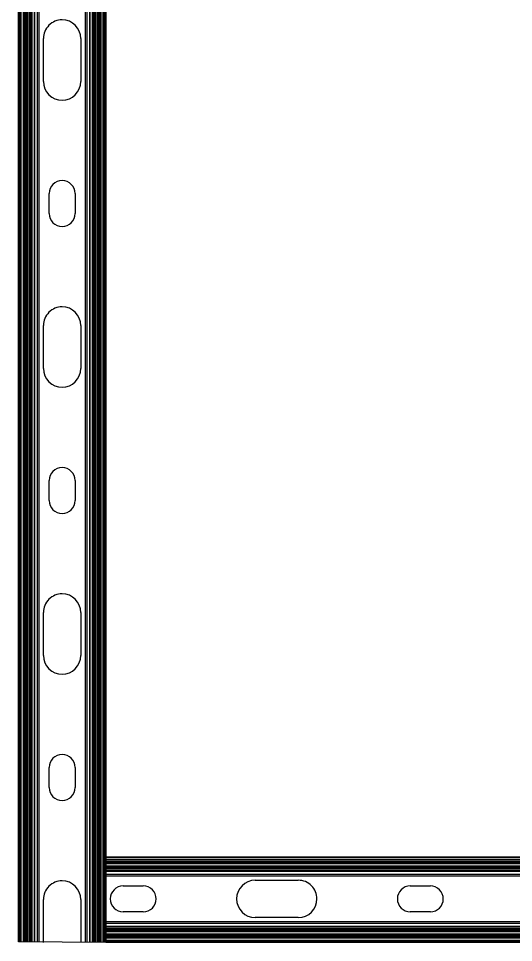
# Model space of a CAD drawing. Header units: inches. Extents: x 17 to 3130, y 15 to 659.
# Drawn here: x 1627.3 to 1713.5, y 126.6 to 287.5 of the extents above; entities that cross this region are included whole.
import ezdxf

# ---------------------------------------------------------------- set-up
doc = ezdxf.new("R2010")
doc.units = ezdxf.units.IN
doc.header["$MEASUREMENT"] = 0
doc.layers.add('MAIN-1', color=7, linetype='Continuous')
doc.layers.add('MAIN-2', color=7, linetype='Continuous')

msp = doc.modelspace()

# ---------------------------------------------------------------- linework, layer by layer
for p, q in [((1642.46998, 141.75919), (1642.46998, 126.55919)), ((1642.46998, 141.47272), (2272.46993, 141.73007)), ((1642.46998, 126.55919), (1627.26998, 126.65492))]:
    msp.add_line(p, q)
at = {"layer": 'MAIN-1'}
for p, q in [((1627.26998, 126.65492), (1627.26998, 638.88087)), ((1628.76998, 638.86976), (1628.76998, 126.64548)), ((1640.96998, 126.56864), (1640.96998, 638.77936)), ((1642.46998, 638.76825), (1642.46998, 126.55919)), ((1631.61998, 276.55919), (1631.61998, 284.05919)), ((1638.11998, 284.05919), (1638.11998, 276.55919)), ((1632.61998, 253.55919), (1632.61998, 257.05919)), ((1637.11998, 257.05919), (1637.11998, 253.55919)), ((1631.61998, 226.55919), (1631.61998, 234.05919)), ((1638.11998, 234.05919), (1638.11998, 226.55919)), ((1632.61998, 203.55919), (1632.61998, 207.05919)), ((1637.11998, 207.05919), (1637.11998, 203.55919)), ((1631.61998, 176.55919), (1631.61998, 184.05919)), ((1638.11998, 184.05919), (1638.11998, 176.55919)), ((1632.61998, 153.55919), (1632.61998, 157.05919)), ((1637.11998, 157.05919), (1637.11998, 153.55919)), ((2272.47184, 140.25919), (1642.46998, 140.25919)), ((1668.50126, 137.40919), (1676.00126, 137.40919)), ((1645.50126, 136.40919), (1649.00126, 136.40919)), ((1695.50126, 136.40919), (1699.00126, 136.40919)), ((1631.61998, 126.55919), (1631.61998, 134.05919)), ((1638.11998, 134.05919), (1638.11998, 126.55919)), ((1649.00126, 131.90919), (1645.50126, 131.90919)), ((1676.00126, 130.90919), (1668.50126, 130.90919)), ((1699.00126, 131.90919), (1695.50126, 131.90919)), ((1642.46998, 128.05919), (2272.48765, 128.05919)), ((2272.4896, 126.55919), (1642.46998, 126.55919))]:
    msp.add_line(p, q, dxfattribs=at)
for centre, radius, start, end in [((1634.86998, 284.05919), 3.25, 89.9999813, 180.0000198), ((1634.86998, 284.05919), 3.25, 0, 89.9999813), ((1634.86998, 276.55919), 3.25, 180.0000198, 270.0000187), ((1634.86998, 276.55919), 3.25, 270.0000187, 0), ((1634.86998, 257.05919), 2.25, 89.9999813, 180.0000198), ((1634.86998, 257.05919), 2.25, 0, 89.9999813), ((1634.86998, 253.55919), 2.25, 180.0000198, 270.0000187), ((1634.86998, 253.55919), 2.25, 270.0000187, 0), ((1634.86998, 234.05919), 3.25, 89.9999813, 180.0000198), ((1634.86998, 234.05919), 3.25, 0, 89.9999813), ((1634.86998, 226.55919), 3.25, 180.0000198, 270.0000187), ((1634.86998, 226.55919), 3.25, 270.0000187, 0), ((1634.86998, 207.05919), 2.25, 89.9999813, 180.0000198), ((1634.86998, 207.05919), 2.25, 0, 89.9999813), ((1634.86998, 203.55919), 2.25, 180.0000198, 270.0000187), ((1634.86998, 203.55919), 2.25, 270.0000187, 0), ((1634.86998, 184.05919), 3.25, 89.9999813, 180.0000198), ((1634.86998, 184.05919), 3.25, 0, 89.9999813), ((1634.86998, 176.55919), 3.25, 180.0000198, 270.0000187), ((1634.86998, 176.55919), 3.25, 270.0000187, 0), ((1634.86998, 157.05919), 2.25, 89.9999813, 180.0000198), ((1634.86998, 157.05919), 2.25, 0, 89.9999813), ((1634.86998, 153.55919), 2.25, 180.0000198, 270.0000187), ((1634.86998, 153.55919), 2.25, 270.0000187, 0), ((1634.86998, 134.05919), 3.25, 89.9999813, 180.0000198), ((1634.86998, 134.05919), 3.25, 0, 89.9999813), ((1668.50126, 134.15919), 3.25, 90.0000198, 180.0000187), ((1676.00126, 134.15919), 3.25, 359.9999813, 90.0000198), ((1645.50126, 134.15919), 2.25, 90.0000198, 180.0000187), ((1649.00126, 134.15919), 2.25, 359.9999813, 90.0000198), ((1695.50126, 134.15919), 2.25, 90.0000198, 180.0000187), ((1699.00126, 134.15919), 2.25, 359.9999813, 90.0000198), ((1645.50126, 134.15919), 2.25, 180.0000187, 270), ((1649.00126, 134.15919), 2.25, 270, 359.9999813), ((1668.50126, 134.15919), 3.25, 180.0000187, 270), ((1676.00126, 134.15919), 3.25, 270, 359.9999813), ((1695.50126, 134.15919), 2.25, 180.0000187, 270), ((1699.00126, 134.15919), 2.25, 270, 359.9999813)]:
    msp.add_arc(centre, radius, start, end, dxfattribs=at)
at = {"layer": 'MAIN-2'}
for p, q in [((1627.51998, 126.65335), (1627.51998, 638.87902)), ((1627.55646, 126.65312), (1627.55646, 638.87875)), ((1627.69676, 638.87771), (1627.69676, 126.65224)), ((1628.06998, 638.87495), (1628.06998, 126.64988)), ((1628.26998, 126.64863), (1628.26998, 638.87346)), ((1628.35646, 638.87282), (1628.35646, 126.64808)), ((1628.49676, 126.6472), (1628.49676, 638.87178)), ((1628.58632, 126.64663), (1628.58632, 638.87112)), ((1628.70365, 638.87025), (1628.70365, 126.64589)), ((1628.77752, 638.8697), (1628.77752, 126.64543)), ((1629.13108, 126.6432), (1629.13108, 638.86708)), ((1629.34321, 126.64187), (1629.34321, 638.86551)), ((1629.34321, 638.86551), (1629.34321, 126.64187)), ((1629.41643, 638.86497), (1629.41643, 126.6414)), ((1629.56998, 126.64044), (1629.56998, 638.86383)), ((1629.63632, 126.64002), (1629.63632, 638.86334)), ((1629.99837, 638.86066), (1629.99837, 126.63774)), ((1630.05275, 638.86025), (1630.05275, 126.6374)), ((1630.06998, 638.86013), (1630.06998, 126.63729)), ((1630.58351, 126.63405), (1630.58351, 638.85632)), ((1630.85605, 126.63234), (1630.85605, 638.8543)), ((1638.88392, 638.79482), (1638.88392, 126.58178)), ((1639.15646, 638.7928), (1639.15646, 126.58006)), ((1639.66998, 638.78899), (1639.66998, 126.57683)), ((1639.68722, 126.57672), (1639.68722, 638.78887)), ((1639.7416, 126.57638), (1639.7416, 638.78846)), ((1640.10365, 638.78578), (1640.10365, 126.5741)), ((1640.16998, 638.78529), (1640.16998, 126.57368)), ((1640.32354, 638.78415), (1640.32354, 126.57271)), ((1640.39676, 638.78361), (1640.39676, 126.57225)), ((1640.39676, 126.57225), (1640.39676, 638.78361)), ((1640.60889, 638.78204), (1640.60889, 126.57091)), ((1640.96245, 126.56869), (1640.96245, 638.77942)), ((1641.03632, 126.56822), (1641.03632, 638.77887)), ((1641.15365, 638.778), (1641.15365, 126.56748)), ((1641.24321, 638.77734), (1641.24321, 126.56692)), ((1641.38351, 126.56604), (1641.38351, 638.7763)), ((1641.46998, 638.77566), (1641.46998, 126.56549)), ((1641.66998, 126.56423), (1641.66998, 638.77417)), ((1642.04321, 126.56188), (1642.04321, 638.77141)), ((1642.18351, 638.77037), (1642.18351, 126.561)), ((1642.21998, 638.7701), (1642.21998, 126.56077)), ((1642.46998, 141.50919), (2272.47022, 141.50919)), ((1642.46998, 141.47272), (2272.47027, 141.47272)), ((2272.47045, 141.33242), (1642.46998, 141.33242)), ((2272.47093, 140.95919), (1642.46998, 140.95919)), ((1642.46998, 140.75919), (2272.47119, 140.75919)), ((2272.4713, 140.67272), (1642.46998, 140.67272)), ((1642.46998, 140.53242), (2272.47148, 140.53242)), ((1642.46998, 140.44286), (2272.4716, 140.44286)), ((2272.47175, 140.32553), (1642.46998, 140.32553)), ((2272.47185, 140.25165), (1642.46998, 140.25165)), ((1642.46998, 139.8981), (2272.47231, 139.8981)), ((1642.46998, 139.68597), (2272.47258, 139.68597)), ((2272.47258, 139.68597), (1642.46998, 139.68597)), ((2272.47268, 139.61275), (1642.46998, 139.61275)), ((1642.46998, 139.45919), (2272.47288, 139.45919)), ((1642.46998, 139.39286), (2272.47296, 139.39286)), ((2272.47343, 139.03081), (1642.46998, 139.03081)), ((2272.4735, 138.97643), (1642.46998, 138.97643)), ((2272.47352, 138.95919), (1642.46998, 138.95919)), ((1642.46998, 138.44567), (2272.47419, 138.44567)), ((1642.46998, 138.17313), (2272.47454, 138.17313)), ((2272.48495, 130.14526), (1642.46998, 130.14526)), ((2272.4853, 129.87272), (1642.46998, 129.87272)), ((2272.48597, 129.35919), (1642.46998, 129.35919)), ((1642.46998, 129.34196), (2272.48599, 129.34196)), ((1642.46998, 129.28757), (2272.48606, 129.28757)), ((2272.48653, 128.92553), (1642.46998, 128.92553)), ((2272.48662, 128.85919), (1642.46998, 128.85919)), ((2272.48682, 128.70564), (1642.46998, 128.70564)), ((2272.48691, 128.63242), (1642.46998, 128.63242)), ((1642.46998, 128.63242), (2272.48691, 128.63242)), ((2272.48719, 128.42028), (1642.46998, 128.42028)), ((1642.46998, 128.06673), (2272.48764, 128.06673)), ((1642.46998, 127.99286), (2272.48774, 127.99286)), ((2272.48789, 127.87553), (1642.46998, 127.87553)), ((2272.48801, 127.78597), (1642.46998, 127.78597)), ((1642.46998, 127.64567), (2272.48819, 127.64567)), ((2272.4883, 127.55919), (1642.46998, 127.55919)), ((1642.46998, 127.35919), (2272.48856, 127.35919)), ((1642.46998, 126.98597), (2272.48905, 126.98597)), ((2272.48923, 126.84567), (1642.46998, 126.84567)), ((2272.48927, 126.80919), (1642.46998, 126.80919))]:
    msp.add_line(p, q, dxfattribs=at)

doc.saveas('drawing.dxf')
